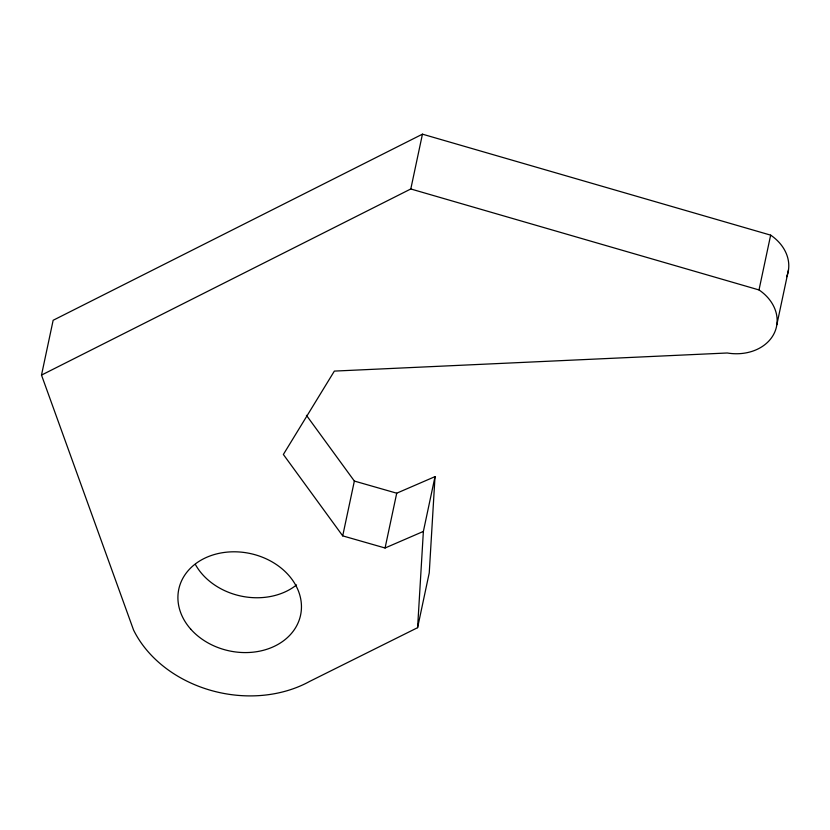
<?xml version="1.0" encoding="UTF-8"?>
<svg xmlns="http://www.w3.org/2000/svg" width="830" height="830" viewBox="0 0 830 830"><rect width="100%" height="100%" fill="white"/><g stroke="black" fill="none" stroke-linecap="round" stroke-linejoin="round"><path stroke-width="1.25" d="M786.643 276.701A45.162 36.115 12 0 0 770.655 235.139L422.449 134.169L53.151 320.276L41.5 375.087L133.547 630.001A115.795 92.597 12 0 0 309.632 681.43L417.594 627.677L423.373 531.428L435.024 476.627L396.719 493.196L354.358 481.058L306.426 415.311M435.024 476.627L429.245 572.876L417.594 627.677M41.5 375.087L410.798 188.97L422.449 134.169M423.373 531.428L385.068 547.997L342.707 535.869L354.358 481.058M385.068 547.997L396.719 493.196M342.707 535.869L283.362 454.467L334.365 371.093L727.246 352.989A45.162 36.115 12 0 0 774.017 333.67A45.162 36.115 12 0 0 759.004 289.94L770.655 235.139M776.849 324.655L788.5 269.854M410.798 188.97L759.004 289.94M296.549 584.922A62.25 49.779 12 0 1 195.351 564.41M190.682 629.088A62.25 49.779 12 0 0 296.756 625.633A62.25 49.779 12 0 0 231.622 551.836A62.25 49.779 12 0 0 190.682 629.088"/></g></svg>
